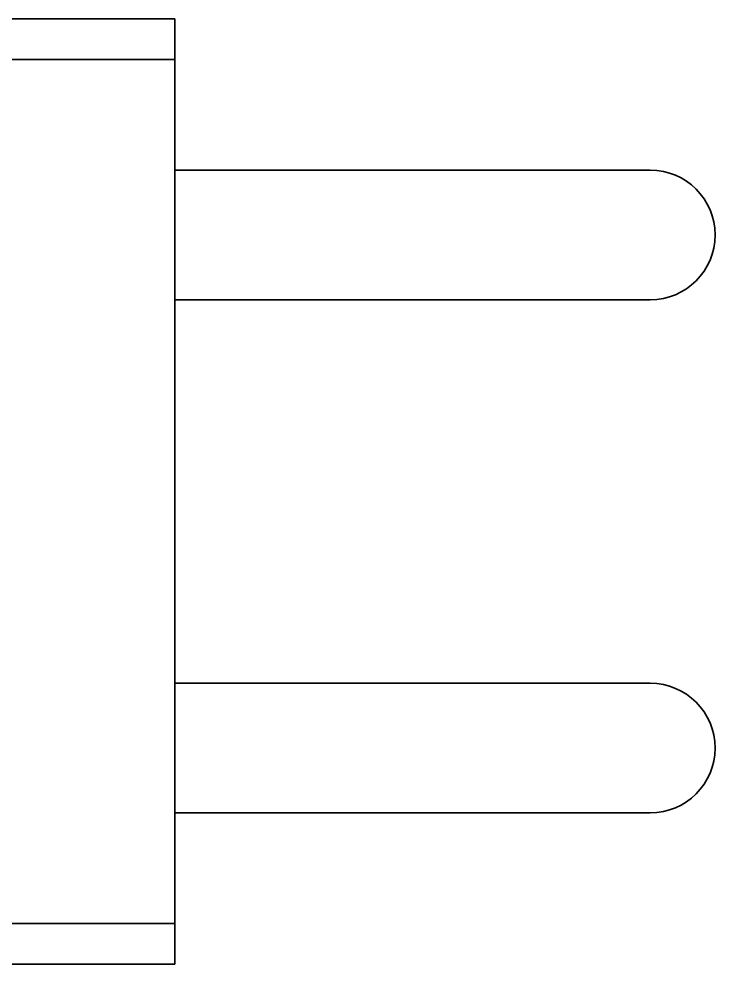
# Model space of a CAD drawing. Extents: x 5809 to 10669, y -850 to 3886.
# Drawn here: x 8142.7 to 8168.47, y 1278.33 to 1313.33 of the extents above; entities that cross this region are included whole.
import ezdxf

# ---------------------------------------------------------------- set-up
doc = ezdxf.new("R2010")
doc.units = 0
doc.header["$LTSCALE"] = 5
doc.layers.add('1', color=7, linetype='CONTINUOUS', true_color=0xffffff)

msp = doc.modelspace()

# ---------------------------------------------------------------- linework, layer by layer
at = {"layer": '1', "color": 7, "linetype": 'Continuous', "lineweight": 35}
for p, q in [((8148.473, 1313.326), (8130.473, 1313.326)), ((8148.473, 1311.826), (8148.473, 1313.326)), ((8130.473, 1311.826), (8148.473, 1311.826)), ((8148.473, 1279.826), (8148.473, 1311.826)), ((8166.073, 1307.726), (8148.473, 1307.726)), ((8148.473, 1302.926), (8166.073, 1302.926)), ((8166.073, 1288.726), (8148.473, 1288.726)), ((8148.473, 1283.926), (8166.073, 1283.926)), ((8130.473, 1279.826), (8148.473, 1279.826)), ((8148.473, 1278.326), (8148.473, 1279.826)), ((8148.473, 1278.326), (8130.473, 1278.326))]:
    msp.add_line(p, q, dxfattribs=at)
for centre, start, end in [((8166.073, 1305.326), 0, 90), ((8166.073, 1305.326), 270, 0), ((8166.073, 1286.326), 0, 90), ((8166.073, 1286.326), 270, 0)]:
    msp.add_arc(centre, 2.4, start, end, dxfattribs=at)

doc.saveas('drawing.dxf')
